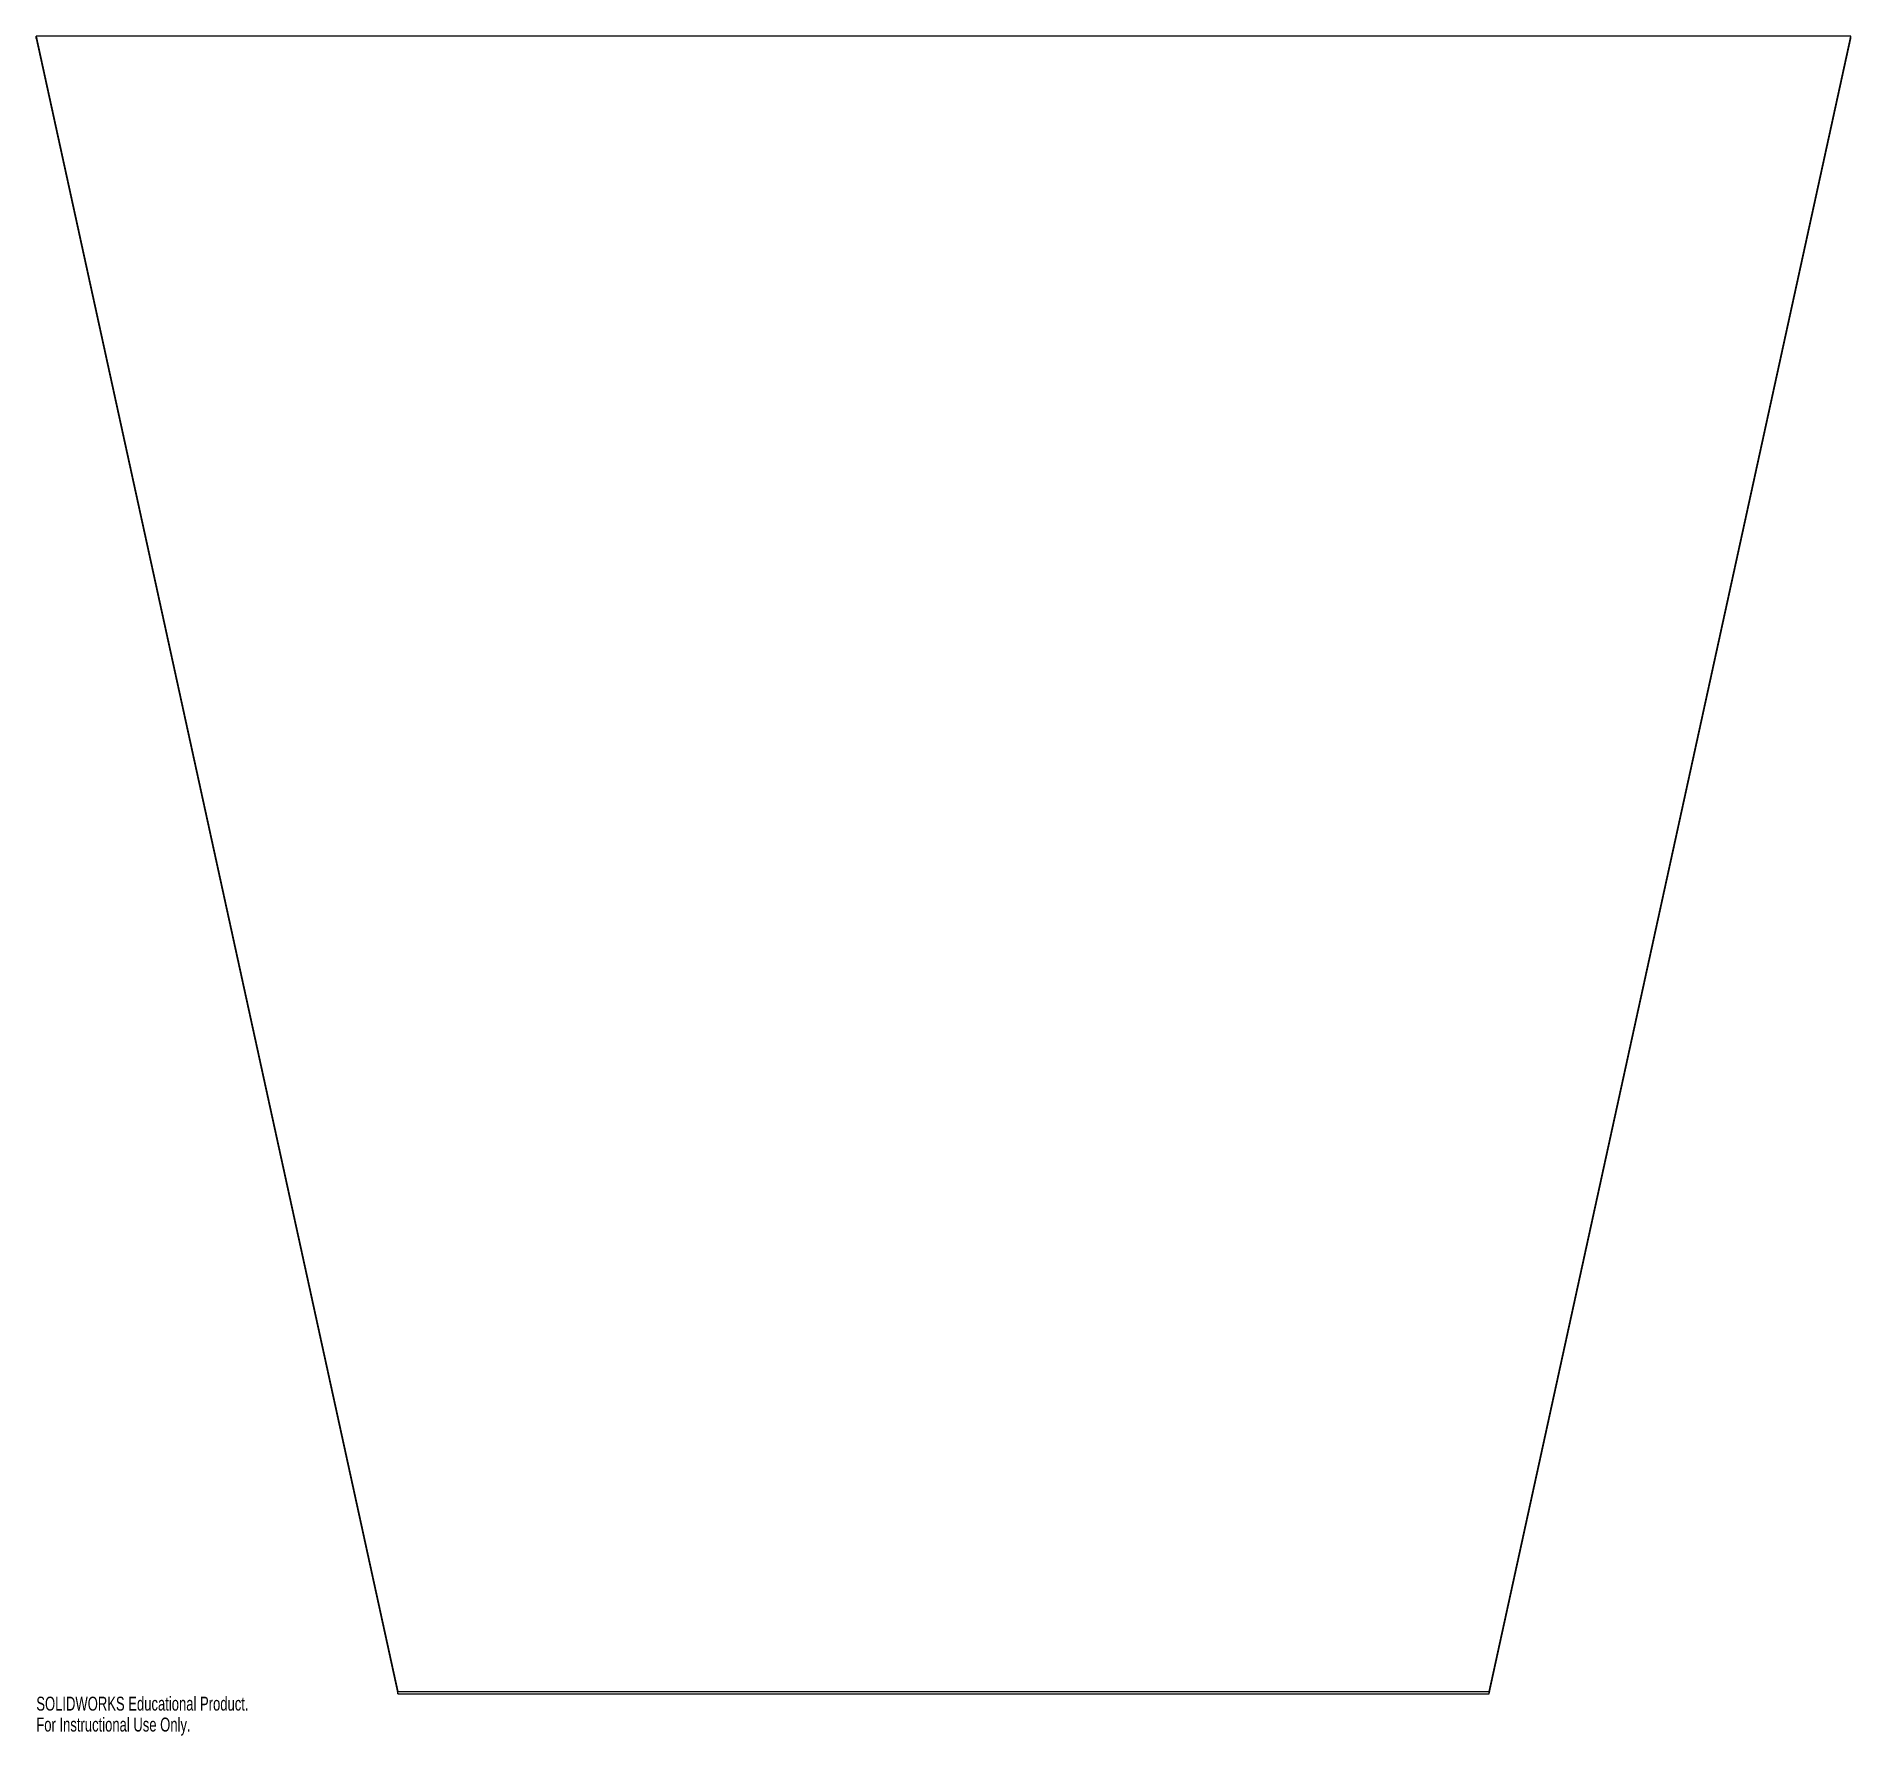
# Model space of a CAD drawing. Header units: inches. Extents: x -12.4 to 12.4, y -24.9 to -1.7.
import ezdxf

# ---------------------------------------------------------------- set-up
doc = ezdxf.new("R2010")
doc.units = ezdxf.units.IN
doc.header["$MEASUREMENT"] = 0
doc.styles.add('SLDTEXTSTYLE0', font='TXT', dxfattribs={"width": 0.7})

msp = doc.modelspace()

# ---------------------------------------------------------------- linework, layer by layer
at = {"color": 7, "linetype": 'Continuous', "lineweight": 25}
for p, q in [((-12.4, -1.682), (-12.4, -1.651)), ((-12.4, -1.651), (-7.459, -24.273)), ((12.4, -1.651), (-12.4, -1.651)), ((-12.4, -1.682), (-7.459, -24.304)), ((7.459, -24.273), (12.4, -1.651)), ((7.459, -24.304), (12.4, -1.682)), ((12.4, -1.682), (12.4, -1.651)), ((-7.459, -24.304), (-7.459, -24.273)), ((-7.459, -24.273), (7.459, -24.273)), ((-7.459, -24.304), (7.459, -24.304)), ((7.459, -24.304), (7.459, -24.273))]:
    msp.add_line(p, q, dxfattribs=at)

# ---------------------------------------------------------------- texts
at = {"color": 7, "linetype": 'Continuous', "char_height": 0.1903, "attachment_point": 1, "style": 'SLDTEXTSTYLE0'}
for s, insert in [('SOLIDWORKS Educational Product.', (-12.4, -24.344)), ('For Instructional Use Only.', (-12.4, -24.63))]:
    msp.add_mtext(s, dxfattribs=dict(at, insert=insert))

doc.saveas('drawing.dxf')
